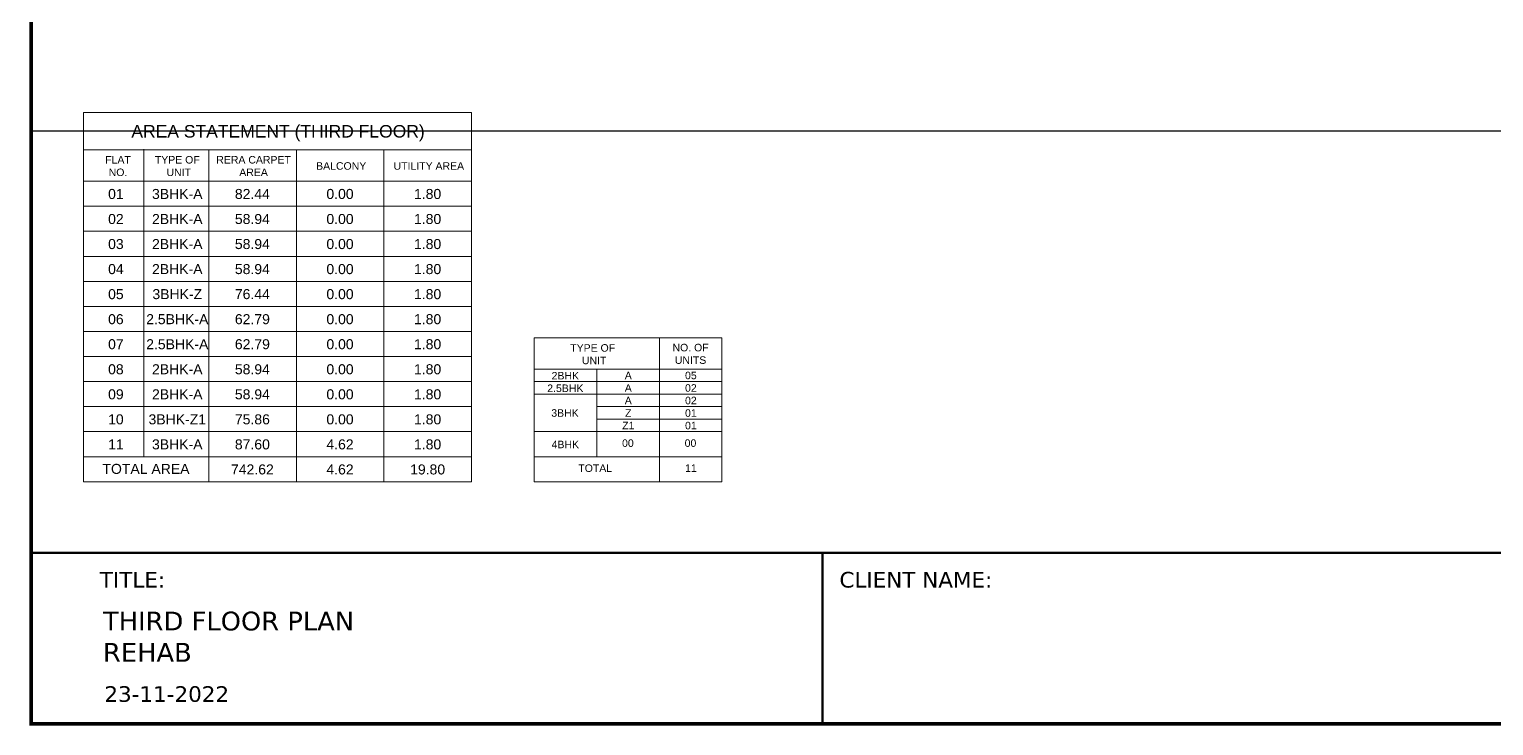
# Model space of a CAD drawing. Header units: inches. Extents: x 27644242 to 29005101, y -955243 to 216979.
# Drawn here: x 28689497 to 28747994, y -238241 to -210432 of the extents above; entities that cross this region are included whole.
import ezdxf

# ---------------------------------------------------------------- set-up
doc = ezdxf.new("R2010")
doc.units = ezdxf.units.IN
doc.header["$MEASUREMENT"] = 0
doc.layers.get('Defpoints').update_dxf_attribs({"color": 8})
doc.layers.add('ATA_FORMAT', color=7, linetype='Continuous', lineweight=50)
doc.layers.add('WALL', color=7, linetype='Continuous', lineweight=20)
doc.layers.add('ATA_FORMAT TEXT', color=7, linetype='Continuous')
doc.layers.add('text', color=7, linetype='Continuous')
doc.styles.add('AMITS', font='arial.ttf')
doc.styles.get("Standard").update_dxf_attribs({"font": 'swiss.ttf'})

msp = doc.modelspace()

# ---------------------------------------------------------------- linework, layer by layer
at = {"layer": 'ATA_FORMAT'}
for p, q in [((28798160.5, -231343.1), (28689573.8, -231334.9)), ((28721178.5, -231334.9, 0), (28721178.2, -238164.1, 0))]:
    msp.add_line(p, q, dxfattribs=at)
at = {"layer": 'Defpoints', "linetype": 'Continuous', "const_width": 154.4}
msp.add_lwpolyline([(28798160.5, -163914.1), (28798160.5, -238164.1), (28689573.8, -238164.1), (28689573.8, -163914.1)], close=True, dxfattribs=at)
at = {"layer": 'Defpoints', "color": 1, "ltscale": 500}
msp.add_lwpolyline([(28689580.5, -214486.1), (28798167.2, -214486.1), (28798167.2, -166190.9), (28689580.5, -166190.9)], close=True, dxfattribs=at)
at = {"layer": 'WALL', "ltscale": 500}
for p, q in [((28691664.9, -213749.1), (28707164.9, -213749.1)), ((28691664.9, -213749.1), (28691664.9, -228498.8)), ((28691664.9, -213749.1), (28707164.9, -213749.1)), ((28707164.9, -213749.1), (28707164.9, -228498.8)), ((28691664.9, -215248.8), (28707164.9, -215248.8)), ((28694075.2, -215223.2), (28694075.2, -227473.2)), ((28696664.9, -215248.8), (28696664.9, -227498.8)), ((28700164.9, -215248.8), (28700164.9, -227498.8)), ((28703664.9, -215248.8), (28703664.9, -227498.8)), ((28691664.9, -216498.8), (28707164.9, -216498.8)), ((28691664.9, -217498.8), (28707164.9, -217498.8)), ((28691664.9, -218498.8), (28707164.9, -218498.8)), ((28691664.9, -219498.8), (28707164.9, -219498.8)), ((28691664.9, -220498.8), (28707164.9, -220498.8)), ((28691664.9, -221498.8), (28707164.9, -221498.8)), ((28691664.9, -222498.8), (28707164.9, -222498.8)), ((28709664.9, -222748.8), (28717164.9, -222748.8)), ((28709664.9, -222748.8), (28709664.9, -228498.8)), ((28709664.9, -222748.8), (28717164.9, -222748.8)), ((28714664.9, -222748.8), (28714664.9, -228498.8)), ((28717164.9, -222748.8), (28717164.9, -228498.8)), ((28691664.9, -223498.8), (28707164.9, -223498.8)), ((28709664.9, -223998.8), (28717164.9, -223998.8)), ((28712164.9, -223998.8), (28712164.9, -227498.8)), ((28691664.9, -224498.8), (28707164.9, -224498.8)), ((28709664.9, -224498.8), (28717164.9, -224498.8)), ((28712164.9, -224498.8), (28717164.9, -224498.8)), ((28709664.9, -224998.8), (28717164.9, -224998.8)), ((28712164.9, -224998.8), (28717164.9, -224998.8)), ((28691664.9, -225498.8), (28707164.9, -225498.8)), ((28712164.9, -225498.8), (28717164.9, -225498.8)), ((28712164.9, -225998.8), (28717164.9, -225998.8)), ((28691664.9, -226498.8), (28707164.9, -226498.8)), ((28709664.9, -226498.8), (28717164.9, -226498.8)), ((28691664.9, -227498.8), (28707164.9, -227498.8)), ((28696664.9, -227498.8), (28696664.9, -228498.8)), ((28700164.9, -227498.8), (28700164.9, -228498.8)), ((28703664.9, -227498.8), (28703664.9, -228498.8)), ((28709664.9, -227498.8), (28717164.9, -227498.8)), ((28691664.9, -228498.8), (28707164.9, -228498.8)), ((28709664.9, -228498.8), (28717164.9, -228498.8))]:
    msp.add_line(p, q, dxfattribs=at)

# ---------------------------------------------------------------- texts
at = {"layer": 'ATA_FORMAT TEXT', "ltscale": 10, "attachment_point": 1, "rotation": 359.997169}
for s, width, insert, char_height in [('{\\fVerdana|b0|i0|c0|p34;TITLE:}', 43.034, (28692313.5, -232100.1, 0), 625), ('{\\fVerdana|b0|i0|c0|p34;CLIENT NAME:}', 9651.651, (28721857.7, -232100.2, 0), 625), ('{\\fVerdana|b0|i0|c0|p34;THIRD FLOOR PLAN\\PREHAB}', 22530.572, (28692438.5, -233686.2, 0), 750), ('{\\fVerdana|b0|i0|c0|p34;23-11-2022}', 25.6, (28692496.6, -236664.2, 0), 625)]:
    msp.add_mtext_dynamic_manual_height_columns(s, width=width, gutter_width=9.69, heights=[0], dxfattribs=dict(at, insert=insert, char_height=char_height))
at = {"layer": 'text', "ltscale": 100, "attachment_point": 1, "style": 'AMITS'}
for s, insert, char_height, width in [('AREA STATEMENT (THIRD FLOOR)', (28693574, -214254.8), 500, 15316.5), ('\\pxqc;FLAT \\PNO.', (28692075.8, -215492.2), 300, 1930.35), ('\\pxqc;TYPE OF\\P\\pt2; UNIT', (28694314.5, -215492.2), 300, 2189.064), ('\\pxqc;RERA CARPET \\PAREA', (28696829.8, -215492.2), 300, 3252.525), ('\\pxqc;BALCONY', (28700329.8, -215739.4), 300, 3252.525), ('\\pxqc;UTILITY AREA', (28703829.8, -215739.4), 300, 3252.525), ('\\pxqc;01', (28691990.4, -216807.5), 400, 1930.35), ('\\pxqc;3BHK-A', (28694005.8, -216807.5), 400, 2805.35), ('\\pxqc;82.44', (28697005.8, -216807.5), 400, 2805.35), ('\\pxqc;0.00', (28700505.8, -216807.5), 400, 2805.35), ('\\pxqc;1.80', (28704005.8, -216807.5), 400, 2805.35), ('\\pxqc;02', (28691990.4, -217807.5), 400, 1930.35), ('\\pxqc;2BHK-A', (28694005.8, -217807.5), 400, 2805.35), ('\\pxqc;58.94', (28697005.8, -217807.5), 400, 2805.35), ('\\pxqc;0.00', (28700505.8, -217807.5), 400, 2805.35), ('\\pxqc;1.80', (28704005.8, -217807.5), 400, 2805.35), ('\\pxqc;03', (28691990.4, -218807.5), 400, 1930.35), ('\\pxqc;2BHK-A', (28694005.8, -218807.5), 400, 2805.35), ('\\pxqc;58.94', (28697005.8, -218807.5), 400, 2805.35), ('\\pxqc;0.00', (28700505.8, -218807.5), 400, 2805.35), ('\\pxqc;1.80', (28704005.8, -218807.5), 400, 2805.35), ('\\pxqc;04', (28691990.4, -219807.5), 400, 1930.35), ('\\pxqc;2BHK-A', (28694005.8, -219807.5), 400, 2805.35), ('\\pxqc;58.94', (28697005.8, -219807.5), 400, 2805.35), ('\\pxqc;0.00', (28700505.8, -219807.5), 400, 2805.35), ('\\pxqc;1.80', (28704005.8, -219807.5), 400, 2805.35), ('\\pxqc;05', (28691990.4, -220807.5), 400, 1930.35), ('\\pxqc;3BHK-Z', (28694005.8, -220807.5), 400, 2805.35), ('\\pxqc;76.44', (28697005.8, -220807.5), 400, 2805.35), ('\\pxqc;0.00', (28700505.8, -220807.5), 400, 2805.35), ('\\pxqc;1.80', (28704005.8, -220807.5), 400, 2805.35), ('\\pxqc;06', (28691990.4, -221807.5), 400, 1930.35), ('\\pxqc;2.5BHK-A', (28694005.8, -221807.5), 400, 2805.35), ('\\pxqc;62.79', (28697005.8, -221807.5), 400, 2805.35), ('\\pxqc;0.00', (28700505.8, -221807.5), 400, 2805.35), ('\\pxqc;1.80', (28704005.8, -221807.5), 400, 2805.35), ('\\pxqc;07', (28691990.4, -222807.5), 400, 1930.35), ('\\pxqc;2.5BHK-A', (28694005.8, -222807.5), 400, 2805.35), ('\\pxqc;62.79', (28697005.8, -222807.5), 400, 2805.35), ('\\pxqc;0.00', (28700505.8, -222807.5), 400, 2805.35), ('\\pxqc;1.80', (28704005.8, -222807.5), 400, 2805.35), ('\\pxqc;TYPE OF\\P\\pt2; UNIT', (28709814.5, -223005.7), 300, 4374.28), ('\\pxqc;NO. OF UNITS', (28714946.6, -222992.2), 300, 1930.35), ('\\pxqc;08', (28691990.4, -223807.5), 400, 1930.35), ('\\pxqc;2BHK-A', (28694005.8, -223807.5), 400, 2805.35), ('\\pxqc;58.94', (28697005.8, -223807.5), 400, 2805.35), ('\\pxqc;0.00', (28700505.8, -223807.5), 400, 2805.35), ('\\pxqc;1.80', (28704005.8, -223807.5), 400, 2805.35), ('\\pxqc;2.5BHK', (28709505.8, -224615.5), 300, 2805.35), ('\\pxqc;2BHK', (28709505.8, -224115.5), 300, 2805.35), ('\\pxqc;A', (28710771.2, -224105.6), 300, 5305.35), ('\\pxqc;A', (28710771.2, -224605.6), 300, 5305.35), ('\\pxqc;05', (28713271.2, -224105.6), 300, 5305.35), ('\\pxqc;02', (28713271.2, -224605.6), 300, 5305.35), ('\\pxqc;09', (28691990.4, -224807.5), 400, 1930.35), ('\\pxqc;2BHK-A', (28694005.8, -224807.5), 400, 2805.35), ('\\pxqc;58.94', (28697005.8, -224807.5), 400, 2805.35), ('\\pxqc;0.00', (28700505.8, -224807.5), 400, 2805.35), ('\\pxqc;1.80', (28704005.8, -224807.5), 400, 2805.35), ('\\pxqc;A', (28710771.2, -225105.6), 300, 5305.35), ('\\pxqc;02', (28713271.2, -225105.6), 300, 5305.35), ('\\pxqc;3BHK', (28709492.3, -225603.7), 300, 2805.35), ('\\pxqc;Z', (28710771.2, -225605.6), 300, 5305.35), ('\\pxqc;01', (28713271.2, -225605.6), 300, 5305.35), ('\\pxqc;10', (28691990.4, -225807.5), 400, 1930.35), ('\\pxqc;3BHK-Z1', (28694005.8, -225807.5), 400, 2805.35), ('\\pxqc;75.86', (28697005.8, -225807.5), 400, 2805.35), ('\\pxqc;0.00', (28700505.8, -225807.5), 400, 2805.35), ('\\pxqc;1.80', (28704005.8, -225807.5), 400, 2805.35), ('\\pxqc;Z1', (28710771.2, -226105.6), 300, 5305.35), ('\\pxqc;01', (28713271.2, -226105.6), 300, 5305.35), ('\\pxqc;11', (28691990.4, -226807.5), 400, 1930.35), ('\\pxqc;3BHK-A', (28694005.8, -226807.5), 400, 2805.35), ('\\pxqc;87.60', (28697005.8, -226807.5), 400, 2805.35), ('\\pxqc;4.62', (28700505.8, -226807.5), 400, 2805.35), ('\\pxqc;1.80', (28704005.8, -226807.5), 400, 2805.35), ('\\pxqc;4BHK', (28709505.8, -226861.4), 300, 2805.35), ('\\pxqc;00', (28712005.8, -226807.5), 300, 2805.35), ('\\pxqc;00', (28714505.8, -226807.5), 300, 2805.35), ('\\pxqc;TOTAL AREA', (28691182.7, -227786), 400, 5949.964), ('\\pxqc;742.62', (28697005.8, -227807.5), 400, 2805.35), ('\\pxqc;4.62', (28700505.8, -227807.5), 400, 2805.35), ('\\pxqc;19.80', (28704005.8, -227807.5), 400, 2805.35), ('\\pxqc;TOTAL', (28710700.5, -227807.5), 300, 2805.35), ('\\pxqc;{\\C1;11}', (28713271.2, -227807.5), 300, 5305.35)]:
    msp.add_mtext(s, dxfattribs=dict(at, insert=insert, char_height=char_height, width=width))

doc.saveas('drawing.dxf')
